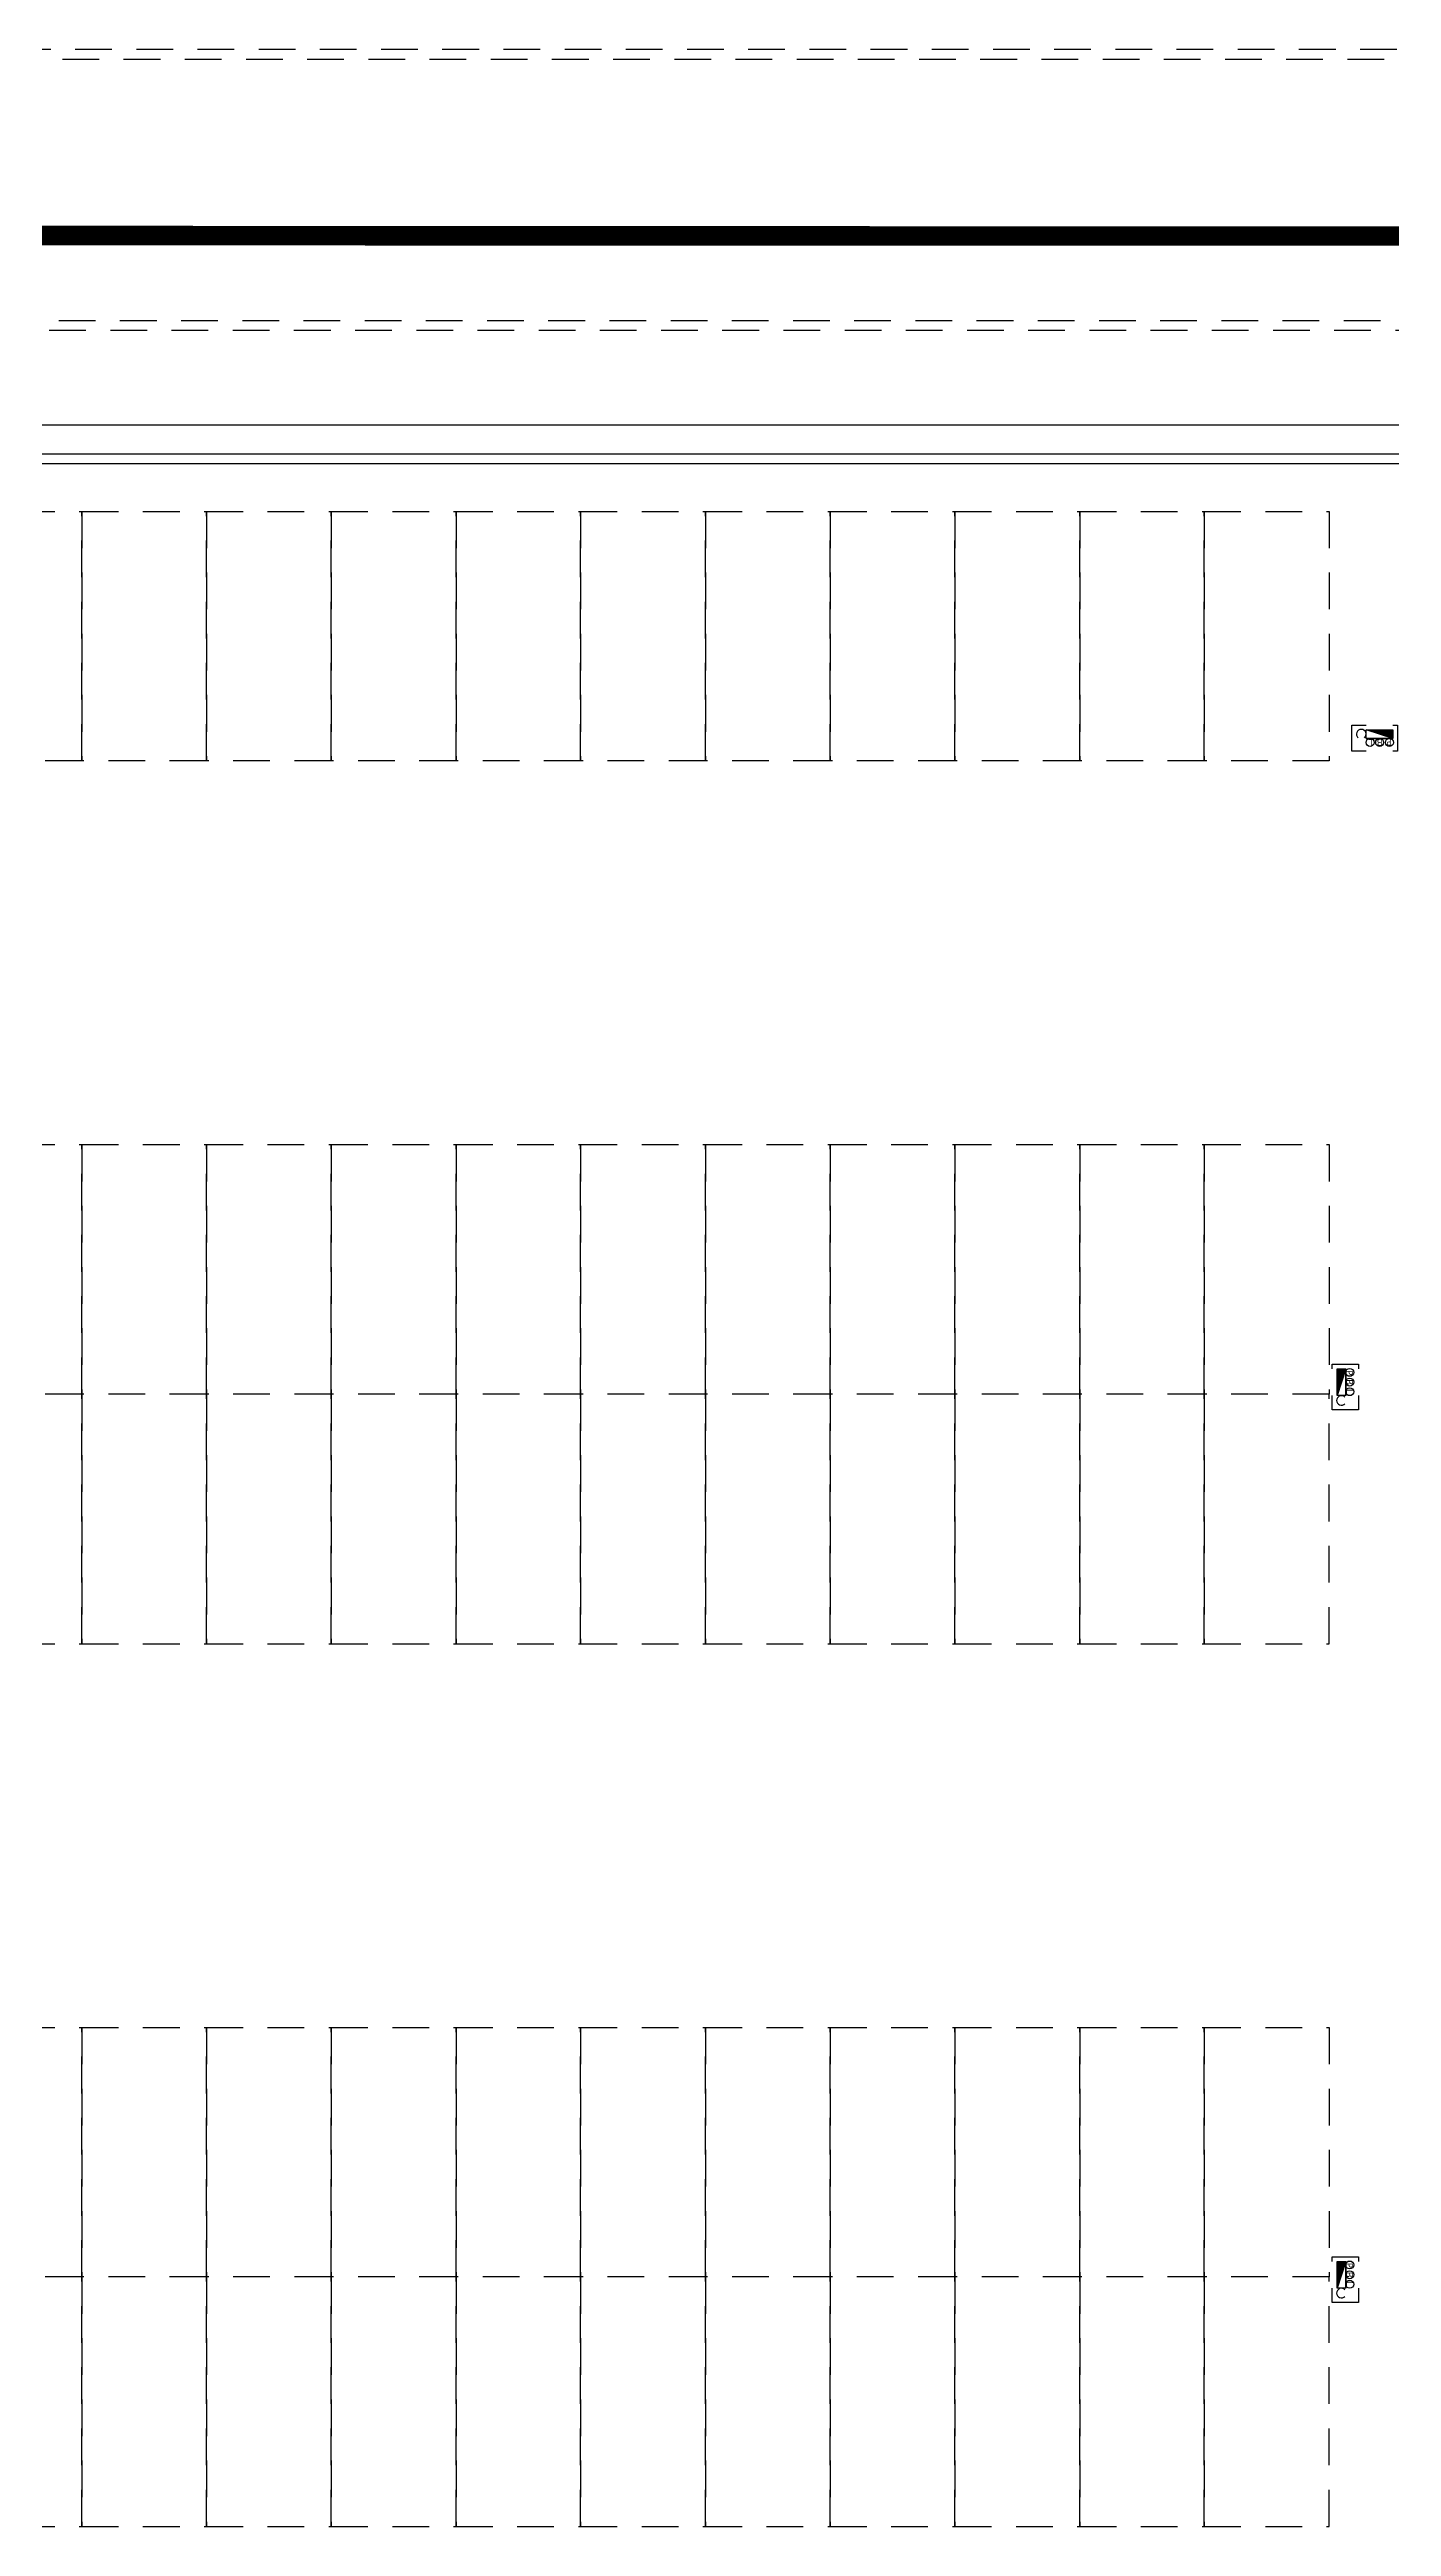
# Model space of a CAD drawing. Header units: millimetres. Extents: x 3775 to 244986, y 1861 to 55808.
# Drawn here: x 76963 to 77694, y 24489 to 25838 of the extents above; entities that cross this region are included whole.
import ezdxf
from ezdxf.enums import TextEntityAlignment as Align

# ---------------------------------------------------------------- set-up
doc = ezdxf.new("R2010")
doc.units = ezdxf.units.MM
doc.header["$LTSCALE"] = 100
doc.header["$MEASUREMENT"] = 0
doc.linetypes.add('-HID', pattern=[2.5, 1.5, -1])
doc.linetypes.add('HIDDEN', pattern=[2, 1, -1])
doc.layers.get('0').update_dxf_attribs({"linetype": 'CONTINUOUS'})
for name, color, linetype in [('ELE2', 3, 'CONTINUOUS'), ('ELE9', 9, 'CONTINUOUS'), ('IHC', 3, 'CONTINUOUS'), ('LAND-3', 9, 'CONTINUOUS'), ('트렌치', 9, 'CONTINUOUS')]:
    doc.layers.add(name, color=color, linetype=linetype)
doc.styles.add('MAP_맑은고딕', font='malgun_0.ttf')

# ---------------------------------------------------------------- blocks, each defined once
blk = doc.blocks.new('소화전(H)')
at = {"layer": 'IHC'}
h = blk.add_hatch(color=3, dxfattribs=at)
h.dxf.hatch_style = 1
h.paths.add_polyline_path([(-2.78, 0), (2.78, -1.8), (2.78, 0)])
at = {"linetype": 'HIDDEN', "ltscale": 0.2}
for points in [[(-2.78, -4.44), (-5.75, -4.44), (-5.75, 1), (-2.78, 1)], [(2.78, 1), (3.78, 1), (3.78, -4.44), (2.78, -4.44)]]:
    blk.add_lwpolyline(points, dxfattribs=at)
at = {"layer": 'IHC', "color": 3}
for p, q in [((2.78, -1.8), (-2.78, 0)), ((-2.78, -1.8), (2.78, -1.8))]:
    blk.add_line(p, q, dxfattribs=at)
blk.add_lwpolyline([(2.78, -1.8), (-2.78, -1.8), (-2.78, 0), (2.78, 0)], close=True, dxfattribs=at)
for centre in [(-1.95, -2.63), (0.05, -2.63), (2.08, -2.63)]:
    blk.add_circle(centre, 0.83, dxfattribs=at)
blk.add_arc((-3.78, -0.9), 1, 313.176, 226.824, dxfattribs=at)
at = {"layer": 'IHC', "color": 2, "style": 'MAP_맑은고딕'}
for s, p in [('L', (-1.84, -2.62)), ('B', (0.06, -2.62)), ('P', (2, -2.58))]:
    blk.add_text(s, height=1.38, rotation=180, dxfattribs=at).set_placement(p, align=Align.MIDDLE_CENTER)
blk = doc.blocks.new('A$C5041cb64')
at = {"xscale": 100, "yscale": 100, "zscale": 100}
blk.add_blockref('소화전(H)', (-389757, 166666), dxfattribs=at)
at = {"xscale": 100.0000000000001, "yscale": 100.0000000000001, "zscale": 100.0000000000001, "rotation": 90}
for p in [(-390639, 153066), (-390639, 134460)]:
    blk.add_blockref('소화전(H)', p, dxfattribs=at)
blk = doc.blocks.new('KEY PLAN_계단실G')
at = {"layer": 'ELE2', "color": 253, "ltscale": 0.1}
for points in [[(-3625, -89.2), (-3625, -77.4), (-481.2, -77.4)], [(-3625, -89.2), (-481.2, -89.2)]]:
    blk.add_lwpolyline(points, dxfattribs=at)
at = {"layer": 'ELE9', "color": 253, "linetype": '-HID', "ltscale": 0.1}
for points in [[(-2446.1, -112.7), (-2395.1, -112.7), (-2395.1, -214.6), (-2446.1, -214.6)], [(-2395.1, -112.7), (-2344.2, -112.7), (-2344.2, -214.6), (-2395.1, -214.6)], [(-2344.2, -112.7), (-2293.2, -112.7), (-2293.2, -214.6), (-2344.2, -214.6)], [(-2293.2, -112.7), (-2242.2, -112.7), (-2242.2, -214.6), (-2293.2, -214.6)], [(-2242.2, -112.7), (-2191.3, -112.7), (-2191.3, -214.6), (-2242.2, -214.6)], [(-2191.3, -112.7), (-2140.3, -112.7), (-2140.3, -214.6), (-2191.3, -214.6)], [(-2140.3, -112.7), (-2089.4, -112.7), (-2089.4, -214.6), (-2140.3, -214.6)], [(-2089.4, -112.7), (-2038.4, -112.7), (-2038.4, -214.6), (-2089.4, -214.6)], [(-2038.4, -112.7), (-1987.4, -112.7), (-1987.4, -214.6), (-2038.4, -214.6)], [(-1987.4, -112.7), (-1936.5, -112.7), (-1936.5, -214.6), (-1987.4, -214.6)], [(-1936.5, -112.7), (-1885.5, -112.7), (-1885.5, -214.6), (-1936.5, -214.6)], [(-2446.1, -371.4), (-2395.1, -371.4), (-2395.1, -473.3), (-2446.1, -473.3)], [(-2395.1, -371.4), (-2344.2, -371.4), (-2344.2, -473.3), (-2395.1, -473.3)], [(-2344.2, -371.4), (-2293.2, -371.4), (-2293.2, -473.3), (-2344.2, -473.3)], [(-2293.2, -371.4), (-2242.2, -371.4), (-2242.2, -473.3), (-2293.2, -473.3)], [(-2242.2, -371.4), (-2191.3, -371.4), (-2191.3, -473.3), (-2242.2, -473.3)], [(-2191.3, -371.4), (-2140.3, -371.4), (-2140.3, -473.3), (-2191.3, -473.3)], [(-2140.3, -371.4), (-2089.4, -371.4), (-2089.4, -473.3), (-2140.3, -473.3)], [(-2089.4, -371.4), (-2038.4, -371.4), (-2038.4, -473.3), (-2089.4, -473.3)], [(-2038.4, -371.4), (-1987.4, -371.4), (-1987.4, -473.3), (-2038.4, -473.3)], [(-1987.4, -371.4), (-1936.5, -371.4), (-1936.5, -473.3), (-1987.4, -473.3)], [(-1936.5, -371.4), (-1885.5, -371.4), (-1885.5, -473.3), (-1936.5, -473.3)], [(-2446.1, -575.3), (-2395.1, -575.3), (-2395.1, -473.3), (-2446.1, -473.3)], [(-2395.1, -575.3), (-2344.2, -575.3), (-2344.2, -473.3), (-2395.1, -473.3)], [(-2344.2, -575.3), (-2293.2, -575.3), (-2293.2, -473.3), (-2344.2, -473.3)], [(-2293.2, -575.3), (-2242.2, -575.3), (-2242.2, -473.3), (-2293.2, -473.3)], [(-2242.2, -575.3), (-2191.3, -575.3), (-2191.3, -473.3), (-2242.2, -473.3)], [(-2191.3, -575.3), (-2140.3, -575.3), (-2140.3, -473.3), (-2191.3, -473.3)], [(-2140.3, -575.3), (-2089.4, -575.3), (-2089.4, -473.3), (-2140.3, -473.3)], [(-2089.4, -575.3), (-2038.4, -575.3), (-2038.4, -473.3), (-2089.4, -473.3)], [(-2038.4, -575.3), (-1987.4, -575.3), (-1987.4, -473.3), (-2038.4, -473.3)], [(-1987.4, -575.3), (-1936.5, -575.3), (-1936.5, -473.3), (-1987.4, -473.3)], [(-1936.5, -575.3), (-1885.5, -575.3), (-1885.5, -473.3), (-1936.5, -473.3)], [(-2446.1, -732.1), (-2395.1, -732.1), (-2395.1, -834), (-2446.1, -834)], [(-2395.1, -732.1), (-2344.2, -732.1), (-2344.2, -834), (-2395.1, -834)], [(-2344.2, -732.1), (-2293.2, -732.1), (-2293.2, -834), (-2344.2, -834)], [(-2293.2, -732.1), (-2242.2, -732.1), (-2242.2, -834), (-2293.2, -834)], [(-2242.2, -732.1), (-2191.3, -732.1), (-2191.3, -834), (-2242.2, -834)], [(-2191.3, -732.1), (-2140.3, -732.1), (-2140.3, -834), (-2191.3, -834)], [(-2140.3, -732.1), (-2089.4, -732.1), (-2089.4, -834), (-2140.3, -834)], [(-2089.4, -732.1), (-2038.4, -732.1), (-2038.4, -834), (-2089.4, -834)], [(-2038.4, -732.1), (-1987.4, -732.1), (-1987.4, -834), (-2038.4, -834)], [(-1987.4, -732.1), (-1936.5, -732.1), (-1936.5, -834), (-1987.4, -834)], [(-1936.5, -732.1), (-1885.5, -732.1), (-1885.5, -834), (-1936.5, -834)], [(-2446.1, -935.9), (-2395.1, -935.9), (-2395.1, -834), (-2446.1, -834)], [(-2395.1, -935.9), (-2344.2, -935.9), (-2344.2, -834), (-2395.1, -834)], [(-2344.2, -935.9), (-2293.2, -935.9), (-2293.2, -834), (-2344.2, -834)], [(-2293.2, -935.9), (-2242.2, -935.9), (-2242.2, -834), (-2293.2, -834)], [(-2242.2, -935.9), (-2191.3, -935.9), (-2191.3, -834), (-2242.2, -834)], [(-2191.3, -935.9), (-2140.3, -935.9), (-2140.3, -834), (-2191.3, -834)], [(-2140.3, -935.9), (-2089.4, -935.9), (-2089.4, -834), (-2140.3, -834)], [(-2089.4, -935.9), (-2038.4, -935.9), (-2038.4, -834), (-2089.4, -834)], [(-2038.4, -935.9), (-1987.4, -935.9), (-1987.4, -834), (-2038.4, -834)], [(-1987.4, -935.9), (-1936.5, -935.9), (-1936.5, -834), (-1987.4, -834)], [(-1936.5, -935.9), (-1885.5, -935.9), (-1885.5, -834), (-1936.5, -834)]]:
    blk.add_lwpolyline(points, close=True, dxfattribs=at)
at = {"layer": 'LAND-3', "color": 253, "linetype": '-HID', "ltscale": 0.1}
for points in [[(-1232.8, 76), (-3478, 76, 0.31169), (-3700.5, -77.4), (-3700.5, -77.4)], [(-3696.3, -77.4, -0.309983), (-3478, 72.1), (-1232.8, 72.1)]]:
    blk.add_lwpolyline(points, format="xyb", dxfattribs=at)
at = {"layer": 'LAND-3', "color": 1, "ltscale": 0.1, "const_width": 8}
blk.add_lwpolyline([(0, 0), (-2016.7, -0.2), (-3843.7, 0.7), (-4007.5, 2.9), (-4721.7, 2.4)], dxfattribs=at)
at = {"layer": 'LAND-3', "color": 253, "linetype": '-HID', "ltscale": 0.1}
for points in [[(-1242.6, 0.6), (-3408.4, 0.6), (-3408.4, -38.6), (-1242.6, -38.6)], [(-1246.6, -3.3), (-3404.5, -3.3), (-3404.5, -34.7), (-1246.6, -34.7)]]:
    blk.add_lwpolyline(points, close=True, dxfattribs=at)
at = {"layer": '트렌치', "color": 253, "ltscale": 0.1}
blk.add_lwpolyline([(-3625, -93.1), (-481.2, -93.1)], dxfattribs=at)
at = {"color": 253, "linetype": '-HID', "ltscale": 0.1, "xscale": 0.01959999999999999, "yscale": 0.01959999999999999, "zscale": 0.01959999999999999}
blk.add_blockref('A$C5041cb64', (5774.3, -3468.6), dxfattribs=at)

msp = doc.modelspace()

# ---------------------------------------------------------------- block references
at = {"xscale": 1.333333333333333, "yscale": 1.333333333333333, "zscale": 1.333333333333333}
msp.add_blockref('KEY PLAN_계단실G', (80173.8, 25736.9), dxfattribs=at)

doc.saveas('drawing.dxf')
